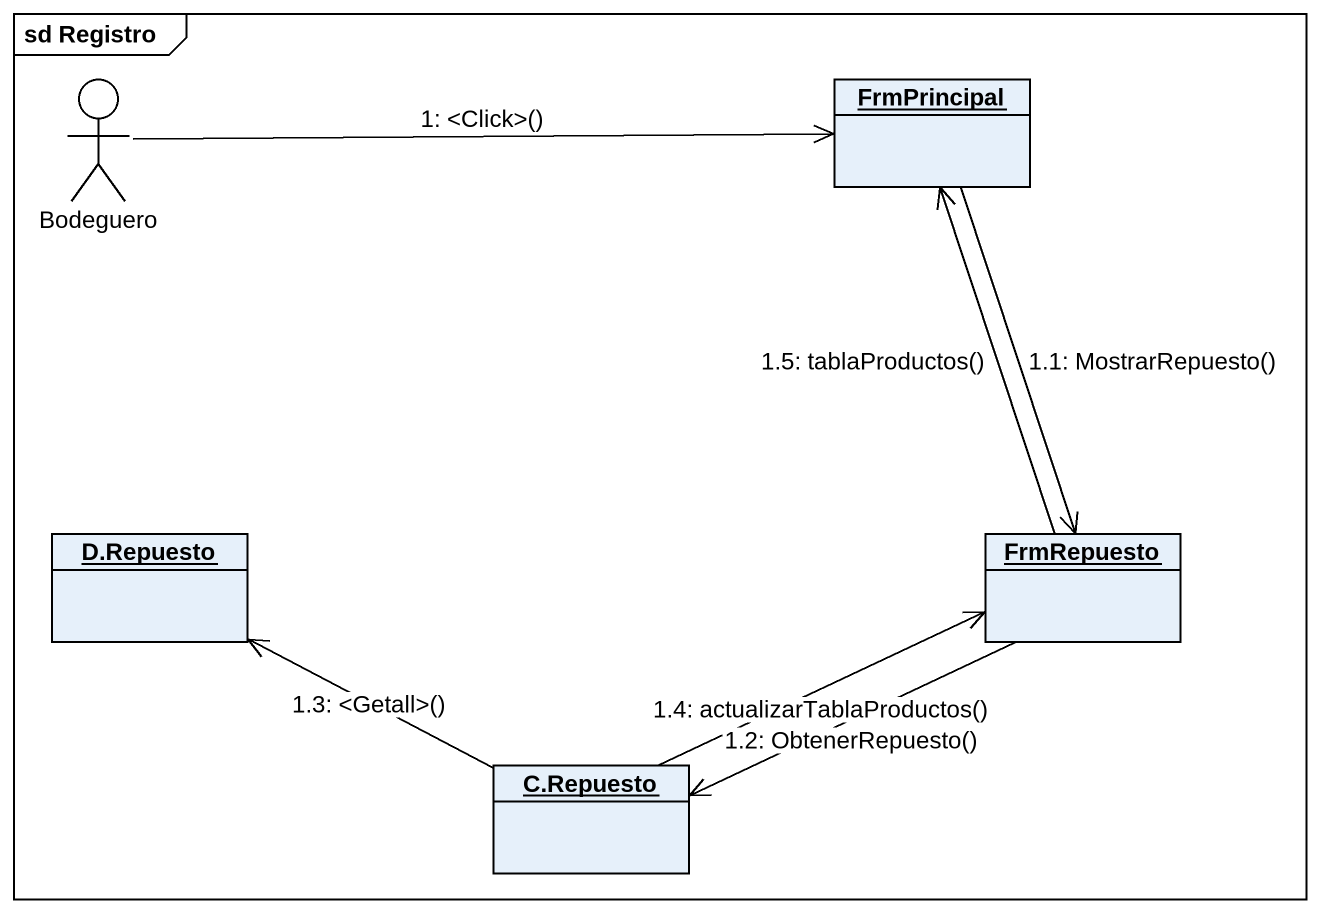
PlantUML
@startuml
mainframe sd Registro
allowmixing
hide circle
hide empty members
actor Bodeguero
object FrmPrincipal
object "D.Repuesto" as D_Repuesto
object FrmRepuesto
object "C.Repuesto" as C_Repuesto
Bodeguero -right-> FrmPrincipal : 1: <Click>()
FrmPrincipal --> FrmRepuesto : 1.1: MostrarRepuesto()
FrmRepuesto -left-> C_Repuesto : 1.2: ObtenerRepuesto()
C_Repuesto -left-> D_Repuesto : 1.3: <Getall>()
C_Repuesto -right-> FrmRepuesto : 1.4: actualizarTablaProductos()
FrmRepuesto -up-> FrmPrincipal : 1.5: tablaProductos()
@enduml
